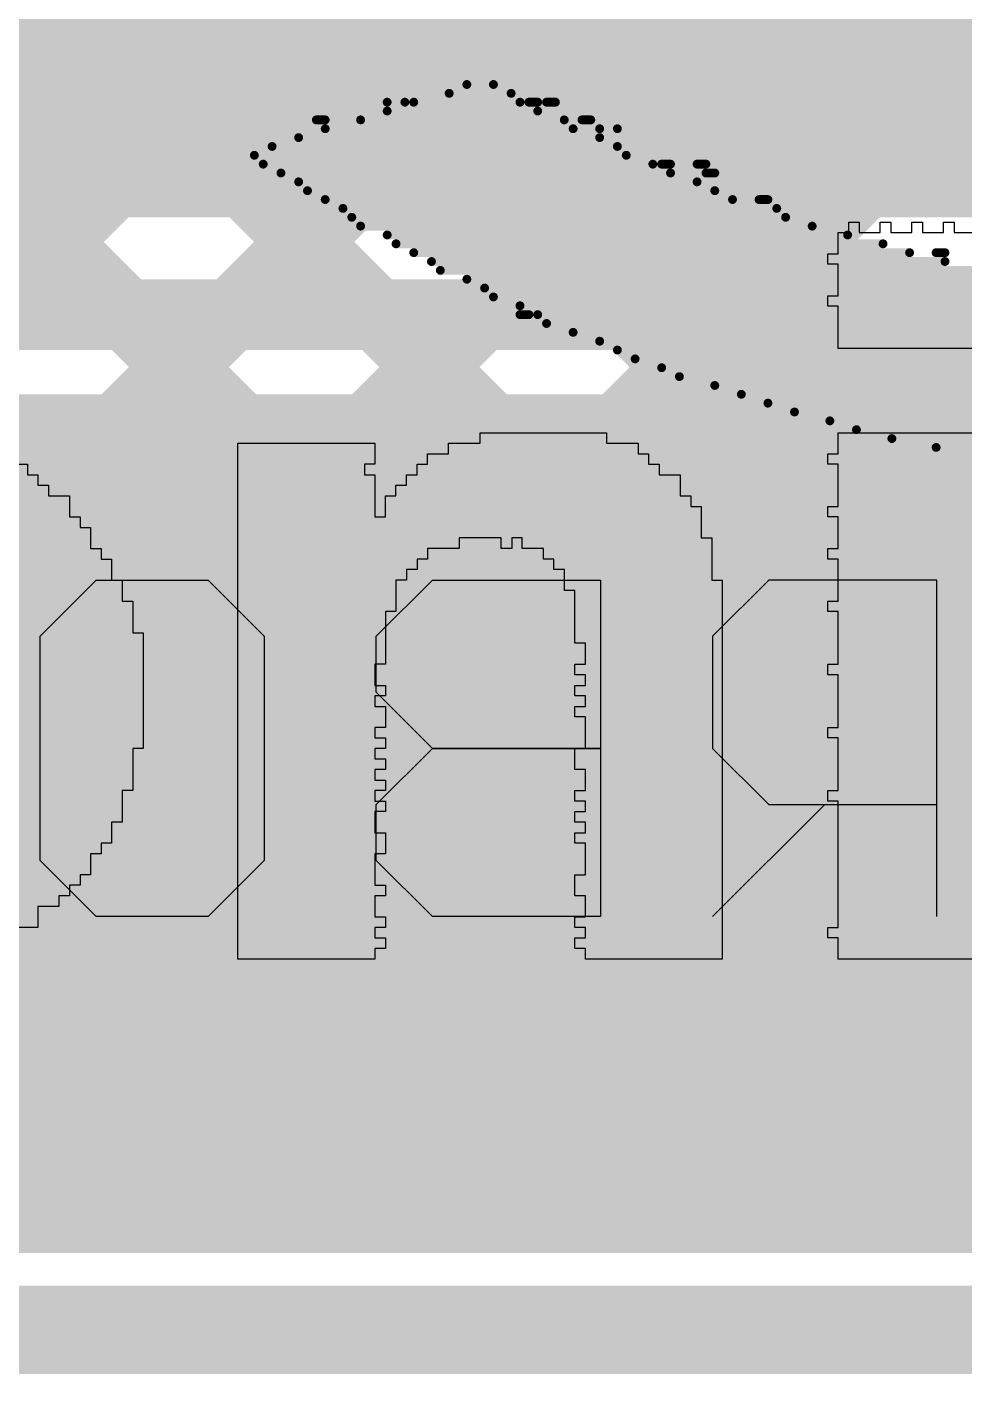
# Model space of a CAD drawing. Header units: millimetres. Extents: x 3.06 to 5.82, y 1.29 to 3.84.
# Drawn here: x 4.6073 to 4.7132, y 1.2863 to 1.4385 of the extents above; entities that cross this region are included whole.
import ezdxf

# ---------------------------------------------------------------- set-up
doc = ezdxf.new("R2010")
doc.units = ezdxf.units.MM
doc.header["$MEASUREMENT"] = 0
for name, color, linetype in [('BottomLayer', 5, 'Continuous'), ('BottomOverlay', 54, 'Continuous'), ('Mechanical13', 56, 'Continuous'), ('TopLayer', 1, 'Continuous'), ('TopOverlay', 2, 'Continuous')]:
    doc.layers.add(name, color=color, linetype=linetype)

msp = doc.modelspace()

# ---------------------------------------------------------------- linework, layer by layer
at = {"layer": 'BottomLayer'}
for points, const_width in [([(4.553, 1.437), (5.182, 1.437)], 0.04), ([(4.553, 1.406), (5.182, 1.406)], 0.008), ([(4.59027, 1.406), (4.62427, 1.372)], 0.008), ([(4.59641, 1.372), (4.63041, 1.406)], 0.008), ([(4.61855, 1.406), (4.65255, 1.372)], 0.008), ([(4.62469, 1.372), (4.65869, 1.406)], 0.008), ([(4.64684, 1.406), (4.68084, 1.372)], 0.008), ([(4.65298, 1.372), (4.68698, 1.406)], 0.008), ([(4.67512, 1.406), (4.70912, 1.372)], 0.008), ([(4.68126, 1.372), (4.71526, 1.406)], 0.008), ([(4.7034, 1.406), (4.7374, 1.372)], 0.008), ([(4.70955, 1.372), (4.74355, 1.406)], 0.008), ([(4.13614, 1.372), (5.206, 1.372)], 0.008)]:
    msp.add_lwpolyline(points, dxfattribs=dict(at, const_width=const_width))
at = {"layer": 'BottomLayer', "const_width": 0.004}
for points in [[(4.61655, 1.406, 1), (4.62055, 1.406, 1)], [(4.62841, 1.406, 1), (4.63241, 1.406, 1)], [(4.64484, 1.406, 1), (4.64884, 1.406, 1)], [(4.65669, 1.406, 1), (4.66069, 1.406, 1)], [(4.67312, 1.406, 1), (4.67712, 1.406, 1)], [(4.68498, 1.406, 1), (4.68898, 1.406, 1)], [(4.7014, 1.406, 1), (4.7054, 1.406, 1)], [(4.71326, 1.406, 1), (4.71726, 1.406, 1)], [(4.62227, 1.372, 1), (4.62627, 1.372, 1)], [(4.62269, 1.372, 1), (4.62669, 1.372, 1)], [(4.65055, 1.372, 1), (4.65455, 1.372, 1)], [(4.65098, 1.372, 1), (4.65498, 1.372, 1)], [(4.67884, 1.372, 1), (4.68284, 1.372, 1)], [(4.67926, 1.372, 1), (4.68326, 1.372, 1)], [(4.70712, 1.372, 1), (4.71112, 1.372, 1)], [(4.70755, 1.372, 1), (4.71155, 1.372, 1)]]:
    msp.add_lwpolyline(points, format="xyb", close=True, dxfattribs=at)
at = {"layer": 'BottomLayer'}
msp.add_solid([(4.133, 1.305), (5.162, 1.305), (4.133, 1.397), (5.162, 1.397)], dxfattribs=at)
at = {"layer": 'BottomOverlay'}
for p, q in [((4.60879, 1.36966), (4.61512, 1.37599)), ((4.61512, 1.37599), (4.62778, 1.37599)), ((4.62778, 1.37599), (4.63411, 1.36966)), ((4.64677, 1.36966), (4.6531, 1.37599)), ((4.6531, 1.37599), (4.6721, 1.37599)), ((4.6721, 1.37599), (4.6721, 1.338)), ((4.69109, 1.37599), (4.68476, 1.36966)), ((4.71009, 1.37599), (4.69109, 1.37599)), ((4.71009, 1.338), (4.71009, 1.37599)), ((4.60879, 1.34433), (4.60879, 1.36966)), ((4.63411, 1.36966), (4.63411, 1.34433)), ((4.64677, 1.36333), (4.64677, 1.36966)), ((4.68476, 1.36966), (4.68476, 1.35699)), ((4.6531, 1.35699), (4.64677, 1.36333)), ((4.64677, 1.35066), (4.6531, 1.35699)), ((4.6531, 1.35699), (4.6721, 1.35699)), ((4.6721, 1.35699), (4.6531, 1.35699)), ((4.68476, 1.35699), (4.69109, 1.35066)), ((4.64677, 1.34433), (4.64677, 1.35066)), ((4.69742, 1.35066), (4.68476, 1.338)), ((4.69109, 1.35066), (4.71009, 1.35066)), ((4.61512, 1.338), (4.60879, 1.34433)), ((4.63411, 1.34433), (4.62778, 1.338)), ((4.6531, 1.338), (4.64677, 1.34433)), ((4.62778, 1.338), (4.61512, 1.338)), ((4.6721, 1.338), (4.6531, 1.338))]:
    msp.add_line(p, q, dxfattribs=at)
at = {"layer": 'BottomOverlay', "const_width": 0.001}
for points in [[(4.657, 1.432), (4.66, 1.432)], [(4.655, 1.431), (4.662, 1.431)], [(4.648, 1.43), (4.65, 1.43)], [(4.648, 1.429), (4.665, 1.429)], [(4.651, 1.43), (4.663, 1.43)], [(4.664, 1.43), (4.665, 1.43)], [(4.666, 1.43), (4.667, 1.43)], [(4.64, 1.428), (4.641, 1.428)], [(4.641, 1.427), (4.669, 1.427)], [(4.645, 1.428), (4.668, 1.428)], [(4.67, 1.428), (4.671, 1.428)], [(4.672, 1.427), (4.674, 1.427)], [(4.638, 1.426), (4.672, 1.426)], [(4.633, 1.424), (4.675, 1.424)], [(4.635, 1.425), (4.674, 1.425)], [(4.634, 1.423), (4.678, 1.423)], [(4.679, 1.423), (4.68, 1.423)], [(4.683, 1.423), (4.684, 1.423)], [(4.636, 1.422), (4.68, 1.422)], [(4.638, 1.421), (4.683, 1.421)], [(4.684, 1.422), (4.685, 1.422)], [(4.639, 1.42), (4.685, 1.42)], [(4.641, 1.419), (4.687, 1.419)], [(4.643, 1.418), (4.692, 1.418)], [(4.69, 1.419), (4.691, 1.419)], [(4.644, 1.417), (4.693, 1.417)], [(4.645, 1.416), (4.696, 1.416)], [(4.648, 1.415), (4.7, 1.415)], [(4.649, 1.414), (4.704, 1.414)], [(4.651, 1.413), (4.707, 1.413)], [(4.653, 1.412), (4.711, 1.412)], [(4.71, 1.413), (4.711, 1.413)], [(4.654, 1.411), (4.715, 1.411)], [(4.657, 1.41), (4.722, 1.41)], [(4.659, 1.409), (4.727, 1.409)], [(4.66, 1.408), (4.734, 1.408)], [(4.663, 1.407), (4.744, 1.407)], [(4.663, 1.406), (4.664, 1.406)], [(4.665, 1.406), (4.854, 1.406)], [(4.666, 1.405), (4.852, 1.405)], [(4.669, 1.404), (4.85, 1.404)], [(4.672, 1.403), (4.848, 1.403)], [(4.674, 1.402), (4.845, 1.402)], [(4.676, 1.401), (4.842, 1.401)], [(4.679, 1.4), (4.84, 1.4)], [(4.681, 1.399), (4.837, 1.399)], [(4.685, 1.398), (4.834, 1.398)], [(4.688, 1.397), (4.831, 1.397)], [(4.691, 1.396), (4.828, 1.396)], [(4.694, 1.395), (4.825, 1.395)], [(4.698, 1.394), (4.821, 1.394)], [(4.701, 1.393), (4.818, 1.393)], [(4.705, 1.392), (4.814, 1.392)], [(4.71, 1.391), (4.81, 1.391)]]:
    msp.add_lwpolyline(points, dxfattribs=at)
at = {"layer": 'BottomOverlay', "const_width": 0.0005}
for points in [[(4.65675, 1.432, 1), (4.65725, 1.432, 1)], [(4.65975, 1.432, 1), (4.66025, 1.432, 1)], [(4.65475, 1.431, 1), (4.65525, 1.431, 1)], [(4.66175, 1.431, 1), (4.66225, 1.431, 1)], [(4.64775, 1.43, 1), (4.64825, 1.43, 1)], [(4.64775, 1.429, 1), (4.64825, 1.429, 1)], [(4.64975, 1.43, 1), (4.65025, 1.43, 1)], [(4.65075, 1.43, 1), (4.65125, 1.43, 1)], [(4.66275, 1.43, 1), (4.66325, 1.43, 1)], [(4.66375, 1.43, 1), (4.66425, 1.43, 1)], [(4.66475, 1.43, 1), (4.66525, 1.43, 1)], [(4.66475, 1.429, 1), (4.66525, 1.429, 1)], [(4.66575, 1.43, 1), (4.66625, 1.43, 1)], [(4.66675, 1.43, 1), (4.66725, 1.43, 1)], [(4.63975, 1.428, 1), (4.64025, 1.428, 1)], [(4.64075, 1.428, 1), (4.64125, 1.428, 1)], [(4.64075, 1.427, 1), (4.64125, 1.427, 1)], [(4.64475, 1.428, 1), (4.64525, 1.428, 1)], [(4.66775, 1.428, 1), (4.66825, 1.428, 1)], [(4.66875, 1.427, 1), (4.66925, 1.427, 1)], [(4.66975, 1.428, 1), (4.67025, 1.428, 1)], [(4.67075, 1.428, 1), (4.67125, 1.428, 1)], [(4.67175, 1.427, 1), (4.67225, 1.427, 1)], [(4.67375, 1.427, 1), (4.67425, 1.427, 1)], [(4.63775, 1.426, 1), (4.63825, 1.426, 1)], [(4.67175, 1.426, 1), (4.67225, 1.426, 1)], [(4.63275, 1.424, 1), (4.63325, 1.424, 1)], [(4.63475, 1.425, 1), (4.63525, 1.425, 1)], [(4.67375, 1.425, 1), (4.67425, 1.425, 1)], [(4.67475, 1.424, 1), (4.67525, 1.424, 1)], [(4.63375, 1.423, 1), (4.63425, 1.423, 1)], [(4.67775, 1.423, 1), (4.67825, 1.423, 1)], [(4.67875, 1.423, 1), (4.67925, 1.423, 1)], [(4.67975, 1.423, 1), (4.68025, 1.423, 1)], [(4.68275, 1.423, 1), (4.68325, 1.423, 1)], [(4.68375, 1.423, 1), (4.68425, 1.423, 1)], [(4.63575, 1.422, 1), (4.63625, 1.422, 1)], [(4.63775, 1.421, 1), (4.63825, 1.421, 1)], [(4.67975, 1.422, 1), (4.68025, 1.422, 1)], [(4.68275, 1.421, 1), (4.68325, 1.421, 1)], [(4.68375, 1.422, 1), (4.68425, 1.422, 1)], [(4.68475, 1.422, 1), (4.68525, 1.422, 1)], [(4.63875, 1.42, 1), (4.63925, 1.42, 1)], [(4.68475, 1.42, 1), (4.68525, 1.42, 1)], [(4.64075, 1.419, 1), (4.64125, 1.419, 1)], [(4.64275, 1.418, 1), (4.64325, 1.418, 1)], [(4.68675, 1.419, 1), (4.68725, 1.419, 1)], [(4.68975, 1.419, 1), (4.69025, 1.419, 1)], [(4.69075, 1.419, 1), (4.69125, 1.419, 1)], [(4.69175, 1.418, 1), (4.69225, 1.418, 1)], [(4.64375, 1.417, 1), (4.64425, 1.417, 1)], [(4.69275, 1.417, 1), (4.69325, 1.417, 1)], [(4.64475, 1.416, 1), (4.64525, 1.416, 1)], [(4.64775, 1.415, 1), (4.64825, 1.415, 1)], [(4.69575, 1.416, 1), (4.69625, 1.416, 1)], [(4.69975, 1.415, 1), (4.70025, 1.415, 1)], [(4.64875, 1.414, 1), (4.64925, 1.414, 1)], [(4.70375, 1.414, 1), (4.70425, 1.414, 1)], [(4.65075, 1.413, 1), (4.65125, 1.413, 1)], [(4.65275, 1.412, 1), (4.65325, 1.412, 1)], [(4.70675, 1.413, 1), (4.70725, 1.413, 1)], [(4.70975, 1.413, 1), (4.71025, 1.413, 1)], [(4.71075, 1.413, 1), (4.71125, 1.413, 1)], [(4.71075, 1.412, 1), (4.71125, 1.412, 1)], [(4.65375, 1.411, 1), (4.65425, 1.411, 1)], [(4.65675, 1.41, 1), (4.65725, 1.41, 1)], [(4.65875, 1.409, 1), (4.65925, 1.409, 1)], [(4.65975, 1.408, 1), (4.66025, 1.408, 1)], [(4.66275, 1.407, 1), (4.66325, 1.407, 1)], [(4.66275, 1.406, 1), (4.66325, 1.406, 1)], [(4.66375, 1.406, 1), (4.66425, 1.406, 1)], [(4.66475, 1.406, 1), (4.66525, 1.406, 1)], [(4.66575, 1.405, 1), (4.66625, 1.405, 1)], [(4.66875, 1.404, 1), (4.66925, 1.404, 1)], [(4.67175, 1.403, 1), (4.67225, 1.403, 1)], [(4.67375, 1.402, 1), (4.67425, 1.402, 1)], [(4.67575, 1.401, 1), (4.67625, 1.401, 1)], [(4.67875, 1.4, 1), (4.67925, 1.4, 1)], [(4.68075, 1.399, 1), (4.68125, 1.399, 1)], [(4.68475, 1.398, 1), (4.68525, 1.398, 1)], [(4.68775, 1.397, 1), (4.68825, 1.397, 1)], [(4.69075, 1.396, 1), (4.69125, 1.396, 1)], [(4.69375, 1.395, 1), (4.69425, 1.395, 1)], [(4.69775, 1.394, 1), (4.69825, 1.394, 1)], [(4.70075, 1.393, 1), (4.70125, 1.393, 1)], [(4.70475, 1.392, 1), (4.70525, 1.392, 1)], [(4.70975, 1.391, 1), (4.71025, 1.391, 1)]]:
    msp.add_lwpolyline(points, format="xyb", close=True, dxfattribs=at)
at = {"layer": 'Mechanical13', "const_width": 0.01}
msp.add_lwpolyline([(3.303, 1.29131), (5.81898, 1.29131)], dxfattribs=at)
at = {"layer": 'TopLayer', "const_width": 0.008}
for points in [[(4.56084, 1.393), (5.14084, 1.973)], [(4.58912, 1.393), (5.16912, 1.973)], [(4.61741, 1.393), (5.17458, 1.95018)], [(4.64569, 1.393), (5.17776, 1.92507)], [(4.67398, 1.393), (5.19842, 1.91745)], [(4.70226, 1.393), (5.17021, 1.86095)], [(4.35512, 1.726), (4.68812, 1.393)], [(4.3834, 1.726), (4.7164, 1.393)], [(4.41169, 1.726), (4.74469, 1.393)], [(4.37428, 1.67856), (4.65984, 1.393)], [(4.35801, 1.66654), (4.63155, 1.393)], [(4.239, 1.393), (5.022, 1.393)]]:
    msp.add_lwpolyline(points, dxfattribs=at)
at = {"layer": 'TopLayer', "const_width": 0.004}
for points in [[(4.61541, 1.393, 1), (4.61941, 1.393, 1)], [(4.62955, 1.393, 1), (4.63355, 1.393, 1)], [(4.64369, 1.393, 1), (4.64769, 1.393, 1)], [(4.65784, 1.393, 1), (4.66184, 1.393, 1)], [(4.67198, 1.393, 1), (4.67598, 1.393, 1)], [(4.68612, 1.393, 1), (4.69012, 1.393, 1)], [(4.70026, 1.393, 1), (4.70426, 1.393, 1)], [(4.7144, 1.393, 1), (4.7184, 1.393, 1)]]:
    msp.add_lwpolyline(points, format="xyb", close=True, dxfattribs=at)
at = {"layer": 'TopLayer'}
for points in [[(4.25, 1.3), (5.073, 1.3), (4.25, 1.382), (5.073, 1.382)], [(4.16267, 1.3), (5.058, 1.3), (4.16267, 1.353), (5.058, 1.353)]]:
    msp.add_solid(points, dxfattribs=at)
at = {"layer": 'TopOverlay'}
for p, q in [((4.70013, 1.41526), (4.70013, 1.41645)), ((4.70013, 1.41645), (4.70132, 1.41645)), ((4.70132, 1.41645), (4.70132, 1.41526)), ((4.70369, 1.41526), (4.70369, 1.41645)), ((4.70369, 1.41645), (4.70488, 1.41645)), ((4.70488, 1.41645), (4.70488, 1.41526)), ((4.70726, 1.41526), (4.70726, 1.41645)), ((4.70726, 1.41645), (4.70845, 1.41645)), ((4.70845, 1.41645), (4.70845, 1.41526)), ((4.71083, 1.41526), (4.71083, 1.41645)), ((4.71083, 1.41645), (4.71202, 1.41645)), ((4.71202, 1.41645), (4.71202, 1.41526)), ((4.69894, 1.41407), (4.69894, 1.41526)), ((4.69894, 1.41526), (4.70013, 1.41526)), ((4.69894, 1.41288), (4.69894, 1.41407)), ((4.70132, 1.41526), (4.70369, 1.41526)), ((4.70488, 1.41526), (4.70726, 1.41526)), ((4.70845, 1.41526), (4.71083, 1.41526)), ((4.71202, 1.41526), (4.7144, 1.41526)), ((4.69775, 1.41169), (4.69775, 1.41288)), ((4.69775, 1.41288), (4.69894, 1.41288)), ((4.69894, 1.41169), (4.69775, 1.41169)), ((4.69894, 1.4105), (4.69894, 1.41169)), ((4.69894, 1.40931), (4.69894, 1.4105)), ((4.69894, 1.40812), (4.69894, 1.40931)), ((4.69775, 1.40694), (4.69775, 1.40812)), ((4.69775, 1.40812), (4.69894, 1.40812)), ((4.69894, 1.40694), (4.69775, 1.40694)), ((4.69894, 1.40575), (4.69894, 1.40694)), ((4.69894, 1.40456), (4.69894, 1.40575)), ((4.69894, 1.40337), (4.69894, 1.40456)), ((4.69894, 1.40218), (4.69894, 1.40337)), ((4.7144, 1.40218), (4.69894, 1.40218)), ((4.6585, 1.39148), (4.6585, 1.39266)), ((4.6585, 1.39266), (4.67277, 1.39266)), ((4.67277, 1.39266), (4.67277, 1.39148)), ((4.69894, 1.39148), (4.69894, 1.39266)), ((4.69894, 1.39266), (4.7144, 1.39266)), ((4.63115, 1.39029), (4.63115, 1.39148)), ((4.63115, 1.39148), (4.64661, 1.39148)), ((4.64661, 1.39148), (4.64661, 1.39029)), ((4.65493, 1.39029), (4.65493, 1.39148)), ((4.65493, 1.39148), (4.6585, 1.39148)), ((4.67277, 1.39148), (4.67634, 1.39148)), ((4.67634, 1.39148), (4.67634, 1.39029)), ((4.69894, 1.39029), (4.69894, 1.39148)), ((4.63115, 1.3891), (4.63115, 1.39029)), ((4.64661, 1.39029), (4.64661, 1.3891)), ((4.65256, 1.3891), (4.65256, 1.39029)), ((4.65256, 1.39029), (4.65493, 1.39029)), ((4.67634, 1.39029), (4.67753, 1.39029)), ((4.67753, 1.39029), (4.67753, 1.3891)), ((4.69775, 1.3891), (4.69775, 1.39029)), ((4.69775, 1.39029), (4.69894, 1.39029)), ((4.60499, 1.3891), (4.60736, 1.3891)), ((4.60736, 1.3891), (4.60736, 1.38791)), ((4.63115, 1.38791), (4.63115, 1.3891)), ((4.64661, 1.3891), (4.64542, 1.3891)), ((4.64542, 1.3891), (4.64542, 1.38791)), ((4.65137, 1.38791), (4.65137, 1.3891)), ((4.65137, 1.3891), (4.65256, 1.3891)), ((4.67753, 1.3891), (4.67872, 1.3891)), ((4.67872, 1.3891), (4.67872, 1.38791)), ((4.69894, 1.3891), (4.69775, 1.3891)), ((4.69894, 1.38791), (4.69894, 1.3891)), ((4.60736, 1.38791), (4.60855, 1.38791)), ((4.60855, 1.38791), (4.60855, 1.38672)), ((4.60855, 1.38672), (4.60974, 1.38672)), ((4.60974, 1.38672), (4.60974, 1.38553)), ((4.63115, 1.38672), (4.63115, 1.38791)), ((4.63115, 1.38553), (4.63115, 1.38672)), ((4.64542, 1.38791), (4.64661, 1.38791)), ((4.64661, 1.38791), (4.64661, 1.38672)), ((4.64661, 1.38672), (4.64661, 1.38553)), ((4.64899, 1.38553), (4.64899, 1.38672)), ((4.64899, 1.38672), (4.65018, 1.38672)), ((4.65018, 1.38672), (4.65018, 1.38791)), ((4.65018, 1.38791), (4.65137, 1.38791)), ((4.67872, 1.38791), (4.6811, 1.38791)), ((4.6811, 1.38791), (4.6811, 1.38672)), ((4.6811, 1.38672), (4.6811, 1.38553)), ((4.69894, 1.38672), (4.69894, 1.38791)), ((4.69894, 1.38553), (4.69894, 1.38672)), ((4.60974, 1.38553), (4.61212, 1.38553)), ((4.61212, 1.38553), (4.61212, 1.38434)), ((4.63115, 1.38434), (4.63115, 1.38553)), ((4.64661, 1.38553), (4.64661, 1.38434)), ((4.6478, 1.38434), (4.6478, 1.38553)), ((4.6478, 1.38553), (4.64899, 1.38553)), ((4.6811, 1.38553), (4.68229, 1.38553)), ((4.68229, 1.38553), (4.68229, 1.38434)), ((4.69894, 1.38434), (4.69894, 1.38553)), ((4.61212, 1.38434), (4.61212, 1.38315)), ((4.63115, 1.38315), (4.63115, 1.38434)), ((4.64661, 1.38434), (4.64661, 1.38315)), ((4.6478, 1.38315), (4.6478, 1.38434)), ((4.68229, 1.38434), (4.68348, 1.38434)), ((4.68348, 1.38434), (4.68348, 1.38315)), ((4.69775, 1.38315), (4.69775, 1.38434)), ((4.69775, 1.38434), (4.69894, 1.38434)), ((4.61212, 1.38315), (4.61331, 1.38315)), ((4.61331, 1.38315), (4.61331, 1.38196)), ((4.61331, 1.38196), (4.6145, 1.38196)), ((4.6145, 1.38196), (4.6145, 1.38077)), ((4.63115, 1.38196), (4.63115, 1.38315)), ((4.63115, 1.38077), (4.63115, 1.38196)), ((4.64661, 1.38315), (4.6478, 1.38315)), ((4.68348, 1.38315), (4.68348, 1.38196)), ((4.68348, 1.38196), (4.68348, 1.38077)), ((4.69894, 1.38315), (4.69775, 1.38315)), ((4.69894, 1.38196), (4.69894, 1.38315)), ((4.69894, 1.38077), (4.69894, 1.38196)), ((4.6145, 1.38077), (4.6145, 1.37958)), ((4.63115, 1.37958), (4.63115, 1.38077)), ((4.66088, 1.38077), (4.65612, 1.38077)), ((4.65612, 1.38077), (4.65612, 1.37958)), ((4.66088, 1.37958), (4.66088, 1.38077)), ((4.66326, 1.38077), (4.66207, 1.38077)), ((4.66207, 1.38077), (4.66207, 1.37958)), ((4.66326, 1.37958), (4.66326, 1.38077)), ((4.68348, 1.38077), (4.68467, 1.38077)), ((4.68467, 1.38077), (4.68467, 1.37958)), ((4.69894, 1.37958), (4.69894, 1.38077)), ((4.6145, 1.37958), (4.61569, 1.37958)), ((4.61569, 1.37958), (4.61569, 1.37839)), ((4.63115, 1.37839), (4.63115, 1.37958)), ((4.65612, 1.37958), (4.65256, 1.37958)), ((4.65256, 1.37958), (4.65256, 1.37839)), ((4.66207, 1.37958), (4.66088, 1.37958)), ((4.66564, 1.37958), (4.66326, 1.37958)), ((4.66564, 1.37839), (4.66564, 1.37958)), ((4.68467, 1.37958), (4.68467, 1.37839)), ((4.69775, 1.37839), (4.69775, 1.37958)), ((4.69775, 1.37958), (4.69894, 1.37958)), ((4.61569, 1.37839), (4.61688, 1.37839)), ((4.61688, 1.37839), (4.61688, 1.3772)), ((4.63115, 1.3772), (4.63115, 1.37839)), ((4.65256, 1.37839), (4.65137, 1.37839)), ((4.65137, 1.37839), (4.65137, 1.3772)), ((4.66683, 1.37839), (4.66564, 1.37839)), ((4.66683, 1.3772), (4.66683, 1.37839)), ((4.68467, 1.37839), (4.68467, 1.3772)), ((4.69894, 1.37839), (4.69775, 1.37839)), ((4.69894, 1.3772), (4.69894, 1.37839)), ((4.61688, 1.3772), (4.61688, 1.37601)), ((4.61688, 1.37601), (4.61807, 1.37601)), ((4.61807, 1.37601), (4.61807, 1.37483)), ((4.63115, 1.37601), (4.63115, 1.3772)), ((4.63115, 1.37483), (4.63115, 1.37601)), ((4.65018, 1.37601), (4.64899, 1.37601)), ((4.64899, 1.37601), (4.64899, 1.37483)), ((4.65137, 1.3772), (4.65018, 1.3772)), ((4.65018, 1.3772), (4.65018, 1.37601)), ((4.66802, 1.3772), (4.66683, 1.3772)), ((4.66802, 1.37601), (4.66802, 1.3772)), ((4.66802, 1.37483), (4.66802, 1.37601)), ((4.68467, 1.3772), (4.68467, 1.37601)), ((4.68467, 1.37601), (4.68585, 1.37601)), ((4.68585, 1.37601), (4.68585, 1.37483)), ((4.69894, 1.37601), (4.69894, 1.3772)), ((4.69894, 1.37483), (4.69894, 1.37601)), ((4.61807, 1.37483), (4.61807, 1.37364)), ((4.63115, 1.37364), (4.63115, 1.37483)), ((4.64899, 1.37483), (4.64899, 1.37364)), ((4.66921, 1.37483), (4.66802, 1.37483)), ((4.66921, 1.37364), (4.66921, 1.37483)), ((4.68585, 1.37483), (4.68585, 1.37364)), ((4.69894, 1.37364), (4.69894, 1.37483)), ((4.61807, 1.37364), (4.61926, 1.37364)), ((4.61926, 1.37364), (4.61926, 1.37245)), ((4.63115, 1.37245), (4.63115, 1.37364)), ((4.64899, 1.37364), (4.64899, 1.37245)), ((4.66921, 1.37245), (4.66921, 1.37364)), ((4.68585, 1.37364), (4.68585, 1.37245)), ((4.69775, 1.37245), (4.69775, 1.37364)), ((4.69775, 1.37364), (4.69894, 1.37364)), ((4.61926, 1.37245), (4.61926, 1.37126)), ((4.61926, 1.37126), (4.61926, 1.37007)), ((4.63115, 1.37126), (4.63115, 1.37245)), ((4.63115, 1.37007), (4.63115, 1.37126)), ((4.64899, 1.37245), (4.6478, 1.37245)), ((4.6478, 1.37245), (4.6478, 1.37126)), ((4.6478, 1.37126), (4.6478, 1.37007)), ((4.66921, 1.37126), (4.66921, 1.37245)), ((4.66921, 1.37007), (4.66921, 1.37126)), ((4.68585, 1.37245), (4.68585, 1.37126)), ((4.68585, 1.37126), (4.68585, 1.37007)), ((4.69894, 1.37245), (4.69775, 1.37245)), ((4.69894, 1.37126), (4.69894, 1.37245)), ((4.69894, 1.37007), (4.69894, 1.37126)), ((4.61926, 1.37007), (4.62045, 1.37007)), ((4.62045, 1.37007), (4.62045, 1.36888)), ((4.63115, 1.36888), (4.63115, 1.37007)), ((4.6478, 1.37007), (4.6478, 1.36888)), ((4.66921, 1.36888), (4.66921, 1.37007)), ((4.68585, 1.37007), (4.68585, 1.36888)), ((4.69894, 1.36888), (4.69894, 1.37007)), ((4.62045, 1.36888), (4.62045, 1.36769)), ((4.63115, 1.36769), (4.63115, 1.36888)), ((4.6478, 1.36888), (4.6478, 1.36769)), ((4.67039, 1.36888), (4.66921, 1.36888)), ((4.67039, 1.36769), (4.67039, 1.36888)), ((4.68585, 1.36888), (4.68585, 1.36769)), ((4.69894, 1.36769), (4.69894, 1.36888)), ((4.62045, 1.36769), (4.62045, 1.3665)), ((4.63115, 1.3665), (4.63115, 1.36769)), ((4.6478, 1.36769), (4.6478, 1.3665)), ((4.67039, 1.3665), (4.67039, 1.36769)), ((4.68585, 1.36769), (4.68585, 1.3665)), ((4.69894, 1.3665), (4.69894, 1.36769)), ((4.62045, 1.3665), (4.62045, 1.36531)), ((4.62045, 1.36531), (4.62045, 1.36412)), ((4.63115, 1.36531), (4.63115, 1.3665)), ((4.63115, 1.36412), (4.63115, 1.36531)), ((4.6478, 1.3665), (4.64661, 1.3665)), ((4.64661, 1.3665), (4.64661, 1.36531)), ((4.64661, 1.36531), (4.64661, 1.36412)), ((4.66921, 1.36531), (4.66921, 1.3665)), ((4.66921, 1.3665), (4.67039, 1.3665)), ((4.67039, 1.36531), (4.66921, 1.36531)), ((4.67039, 1.36412), (4.67039, 1.36531)), ((4.68585, 1.3665), (4.68585, 1.36531)), ((4.68585, 1.36531), (4.68585, 1.36412)), ((4.69775, 1.36531), (4.69775, 1.3665)), ((4.69775, 1.3665), (4.69894, 1.3665)), ((4.69894, 1.36531), (4.69775, 1.36531)), ((4.69894, 1.36412), (4.69894, 1.36531)), ((4.62045, 1.36412), (4.62045, 1.36293)), ((4.63115, 1.36293), (4.63115, 1.36412)), ((4.64661, 1.36412), (4.6478, 1.36412)), ((4.6478, 1.36412), (4.6478, 1.36293)), ((4.66921, 1.36293), (4.66921, 1.36412)), ((4.66921, 1.36412), (4.67039, 1.36412)), ((4.68585, 1.36412), (4.68585, 1.36293)), ((4.69894, 1.36293), (4.69894, 1.36412)), ((4.62045, 1.36293), (4.62045, 1.36174)), ((4.63115, 1.36174), (4.63115, 1.36293)), ((4.6478, 1.36293), (4.64661, 1.36293)), ((4.64661, 1.36293), (4.64661, 1.36174)), ((4.67039, 1.36293), (4.66921, 1.36293)), ((4.67039, 1.36174), (4.67039, 1.36293)), ((4.68585, 1.36293), (4.68585, 1.36174)), ((4.69894, 1.36174), (4.69894, 1.36293)), ((4.62045, 1.36174), (4.62045, 1.36055)), ((4.62045, 1.36055), (4.62045, 1.35936)), ((4.63115, 1.36055), (4.63115, 1.36174)), ((4.63115, 1.35936), (4.63115, 1.36055)), ((4.64661, 1.36174), (4.6478, 1.36174)), ((4.6478, 1.36174), (4.6478, 1.36055)), ((4.6478, 1.36055), (4.6478, 1.35936)), ((4.66921, 1.36055), (4.66921, 1.36174)), ((4.66921, 1.36174), (4.67039, 1.36174)), ((4.67039, 1.36055), (4.66921, 1.36055)), ((4.67039, 1.35936), (4.67039, 1.36055)), ((4.68585, 1.36174), (4.68585, 1.36055)), ((4.68585, 1.36055), (4.68585, 1.35936)), ((4.69894, 1.36055), (4.69894, 1.36174)), ((4.69894, 1.35936), (4.69894, 1.36055)), ((4.62045, 1.35936), (4.62045, 1.35818)), ((4.63115, 1.35818), (4.63115, 1.35936)), ((4.6478, 1.35936), (4.64661, 1.35936)), ((4.64661, 1.35936), (4.64661, 1.35818)), ((4.67039, 1.35818), (4.67039, 1.35936)), ((4.68585, 1.35936), (4.68585, 1.35818)), ((4.69775, 1.35818), (4.69775, 1.35936)), ((4.69775, 1.35936), (4.69894, 1.35936)), ((4.62045, 1.35818), (4.62045, 1.35699)), ((4.63115, 1.35699), (4.63115, 1.35818)), ((4.64661, 1.35818), (4.6478, 1.35818)), ((4.6478, 1.35818), (4.6478, 1.35699)), ((4.67039, 1.35699), (4.67039, 1.35818)), ((4.68585, 1.35818), (4.68585, 1.35699)), ((4.69894, 1.35818), (4.69775, 1.35818)), ((4.69894, 1.35699), (4.69894, 1.35818)), ((4.62045, 1.35699), (4.61926, 1.35699)), ((4.61926, 1.35699), (4.61926, 1.3558)), ((4.63115, 1.3558), (4.63115, 1.35699)), ((4.6478, 1.35699), (4.64661, 1.35699)), ((4.64661, 1.35699), (4.64661, 1.3558)), ((4.66921, 1.3558), (4.66921, 1.35699)), ((4.66921, 1.35699), (4.67039, 1.35699)), ((4.68585, 1.35699), (4.68585, 1.3558)), ((4.69894, 1.3558), (4.69894, 1.35699)), ((4.61926, 1.3558), (4.61926, 1.35461)), ((4.61926, 1.35461), (4.61926, 1.35342)), ((4.63115, 1.35461), (4.63115, 1.3558)), ((4.63115, 1.35342), (4.63115, 1.35461)), ((4.64661, 1.3558), (4.6478, 1.3558)), ((4.6478, 1.35461), (4.64661, 1.35461)), ((4.64661, 1.35461), (4.64661, 1.35342)), ((4.6478, 1.3558), (4.6478, 1.35461)), ((4.66921, 1.35461), (4.66921, 1.3558)), ((4.67039, 1.35461), (4.66921, 1.35461)), ((4.67039, 1.35342), (4.67039, 1.35461)), ((4.68585, 1.3558), (4.68585, 1.35461)), ((4.68585, 1.35461), (4.68585, 1.35342)), ((4.69894, 1.35461), (4.69894, 1.3558)), ((4.69894, 1.35342), (4.69894, 1.35461)), ((4.61926, 1.35342), (4.61926, 1.35223)), ((4.63115, 1.35223), (4.63115, 1.35342)), ((4.64661, 1.35342), (4.6478, 1.35342)), ((4.6478, 1.35342), (4.6478, 1.35223)), ((4.67039, 1.35223), (4.67039, 1.35342)), ((4.68585, 1.35342), (4.68585, 1.35223)), ((4.69894, 1.35223), (4.69894, 1.35342)), ((4.61926, 1.35223), (4.61807, 1.35223)), ((4.61807, 1.35223), (4.61807, 1.35104)), ((4.63115, 1.35104), (4.63115, 1.35223)), ((4.6478, 1.35223), (4.64661, 1.35223)), ((4.64661, 1.35223), (4.64661, 1.35104)), ((4.66921, 1.35104), (4.66921, 1.35223)), ((4.66921, 1.35223), (4.67039, 1.35223)), ((4.68585, 1.35223), (4.68585, 1.35104)), ((4.69775, 1.35104), (4.69775, 1.35223)), ((4.69775, 1.35223), (4.69894, 1.35223)), ((4.61807, 1.35104), (4.61807, 1.34985)), ((4.63115, 1.34985), (4.63115, 1.35104)), ((4.64661, 1.35104), (4.6478, 1.35104)), ((4.6478, 1.35104), (4.6478, 1.34985)), ((4.67039, 1.35104), (4.66921, 1.35104)), ((4.67039, 1.34985), (4.67039, 1.35104)), ((4.68585, 1.35104), (4.68585, 1.34985)), ((4.69894, 1.35104), (4.69775, 1.35104)), ((4.69894, 1.34985), (4.69894, 1.35104)), ((4.61807, 1.34866), (4.61688, 1.34866)), ((4.61688, 1.34866), (4.61688, 1.34747)), ((4.61807, 1.34985), (4.61807, 1.34866)), ((4.63115, 1.34866), (4.63115, 1.34985)), ((4.63115, 1.34747), (4.63115, 1.34866)), ((4.6478, 1.34985), (4.64661, 1.34985)), ((4.64661, 1.34985), (4.64661, 1.34866)), ((4.64661, 1.34866), (4.64661, 1.34747)), ((4.66921, 1.34866), (4.66921, 1.34985)), ((4.66921, 1.34985), (4.67039, 1.34985)), ((4.67039, 1.34866), (4.66921, 1.34866)), ((4.67039, 1.34747), (4.67039, 1.34866)), ((4.68585, 1.34985), (4.68585, 1.34866)), ((4.68585, 1.34866), (4.68585, 1.34747)), ((4.69894, 1.34866), (4.69894, 1.34985)), ((4.69894, 1.34747), (4.69894, 1.34866)), ((4.61688, 1.34747), (4.61688, 1.34628)), ((4.63115, 1.34628), (4.63115, 1.34747)), ((4.64661, 1.34747), (4.6478, 1.34747)), ((4.6478, 1.34747), (4.6478, 1.34628)), ((4.66921, 1.34628), (4.66921, 1.34747)), ((4.66921, 1.34747), (4.67039, 1.34747)), ((4.68585, 1.34747), (4.68585, 1.34628)), ((4.69894, 1.34628), (4.69894, 1.34747)), ((4.61688, 1.34628), (4.61569, 1.34628)), ((4.61569, 1.34628), (4.61569, 1.34509)), ((4.63115, 1.34509), (4.63115, 1.34628)), ((4.6478, 1.34628), (4.6478, 1.34509)), ((4.67039, 1.34628), (4.66921, 1.34628)), ((4.67039, 1.34509), (4.67039, 1.34628)), ((4.68585, 1.34628), (4.68585, 1.34509)), ((4.69894, 1.34509), (4.69894, 1.34628)), ((4.61569, 1.34509), (4.6145, 1.34509)), ((4.6145, 1.34509), (4.6145, 1.3439)), ((4.6145, 1.3439), (4.6145, 1.34272)), ((4.63115, 1.3439), (4.63115, 1.34509)), ((4.63115, 1.34272), (4.63115, 1.3439)), ((4.6478, 1.34509), (4.64661, 1.34509)), ((4.64661, 1.34509), (4.64661, 1.3439)), ((4.64661, 1.3439), (4.64661, 1.34272)), ((4.67039, 1.3439), (4.67039, 1.34509)), ((4.67039, 1.34272), (4.67039, 1.3439)), ((4.68585, 1.34509), (4.68585, 1.3439)), ((4.68585, 1.3439), (4.68585, 1.34272)), ((4.69894, 1.3439), (4.69894, 1.34509)), ((4.69894, 1.34272), (4.69894, 1.3439)), ((4.6145, 1.34272), (4.61331, 1.34272)), ((4.61331, 1.34272), (4.61331, 1.34153)), ((4.63115, 1.34153), (4.63115, 1.34272)), ((4.64661, 1.34272), (4.64661, 1.34153)), ((4.66921, 1.34153), (4.66921, 1.34272)), ((4.66921, 1.34272), (4.67039, 1.34272)), ((4.68585, 1.34272), (4.68585, 1.34153)), ((4.69894, 1.34153), (4.69894, 1.34272)), ((4.61331, 1.34153), (4.61212, 1.34153)), ((4.61212, 1.34153), (4.61212, 1.34034)), ((4.63115, 1.34034), (4.63115, 1.34153)), ((4.64661, 1.34153), (4.6478, 1.34153)), ((4.6478, 1.34153), (4.6478, 1.34034)), ((4.66921, 1.34034), (4.66921, 1.34153)), ((4.68585, 1.34153), (4.68585, 1.34034)), ((4.69894, 1.34034), (4.69894, 1.34153)), ((4.61212, 1.34034), (4.61093, 1.34034)), ((4.61093, 1.34034), (4.61093, 1.33915)), ((4.63115, 1.33915), (4.63115, 1.34034)), ((4.6478, 1.34034), (4.64661, 1.34034)), ((4.64661, 1.34034), (4.64661, 1.33915)), ((4.67039, 1.34034), (4.66921, 1.34034)), ((4.67039, 1.33915), (4.67039, 1.34034)), ((4.68585, 1.34034), (4.68585, 1.33915)), ((4.69894, 1.33915), (4.69894, 1.34034)), ((4.61093, 1.33915), (4.60855, 1.33915)), ((4.60855, 1.33915), (4.60855, 1.33796)), ((4.60855, 1.33796), (4.60855, 1.33677)), ((4.63115, 1.33796), (4.63115, 1.33915)), ((4.63115, 1.33677), (4.63115, 1.33796)), ((4.64661, 1.33915), (4.64661, 1.33796)), ((4.64661, 1.33796), (4.6478, 1.33796)), ((4.6478, 1.33796), (4.6478, 1.33677)), ((4.66921, 1.33677), (4.66921, 1.33796)), ((4.66921, 1.33796), (4.67039, 1.33796)), ((4.67039, 1.33796), (4.67039, 1.33915)), ((4.68585, 1.33915), (4.68585, 1.33796)), ((4.68585, 1.33796), (4.68585, 1.33677)), ((4.69894, 1.33796), (4.69894, 1.33915)), ((4.69894, 1.33677), (4.69894, 1.33796)), ((4.60855, 1.33677), (4.60617, 1.33677)), ((4.63115, 1.33558), (4.63115, 1.33677)), ((4.6478, 1.33677), (4.64661, 1.33677)), ((4.64661, 1.33677), (4.64661, 1.33558)), ((4.67039, 1.33677), (4.66921, 1.33677)), ((4.67039, 1.33558), (4.67039, 1.33677)), ((4.68585, 1.33677), (4.68585, 1.33558)), ((4.69775, 1.33558), (4.69775, 1.33677)), ((4.69775, 1.33677), (4.69894, 1.33677)), ((4.63115, 1.33439), (4.63115, 1.33558)), ((4.64661, 1.33558), (4.6478, 1.33558)), ((4.6478, 1.33558), (4.6478, 1.33439)), ((4.66921, 1.33439), (4.66921, 1.33558)), ((4.66921, 1.33558), (4.67039, 1.33558)), ((4.68585, 1.33558), (4.68585, 1.33439)), ((4.69894, 1.33558), (4.69775, 1.33558)), ((4.69894, 1.33439), (4.69894, 1.33558)), ((4.63115, 1.3332), (4.63115, 1.33439)), ((4.64661, 1.3332), (4.63115, 1.3332)), ((4.6478, 1.33439), (4.64661, 1.33439)), ((4.64661, 1.33439), (4.64661, 1.3332)), ((4.67039, 1.33439), (4.66921, 1.33439)), ((4.67039, 1.3332), (4.67039, 1.33439)), ((4.68585, 1.3332), (4.67039, 1.3332)), ((4.68585, 1.33439), (4.68585, 1.3332)), ((4.69894, 1.3332), (4.69894, 1.33439)), ((4.7144, 1.3332), (4.69894, 1.3332))]:
    msp.add_line(p, q, dxfattribs=at)

doc.saveas('drawing.dxf')
